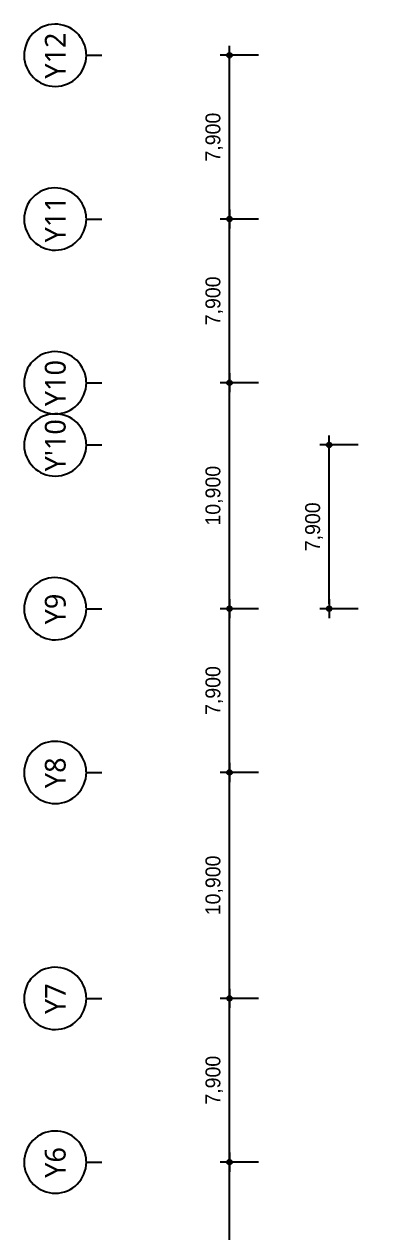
# Model space of a CAD drawing. Header units: millimetres. Extents: x 50157 to 283139, y 29188 to 187058.
# Drawn here: x 50166 to 67183, y 88576 to 146888 of the extents above; entities that cross this region are included whole.
import ezdxf
from ezdxf.enums import TextEntityAlignment as Align

# ---------------------------------------------------------------- set-up
doc = ezdxf.new("R2010")
doc.units = ezdxf.units.MM
doc.layers.get('Defpoints').update_dxf_attribs({"color": 163})
doc.layers.add('AA-AXIS-BUBL(T)', color=3, linetype='Continuous')
doc.layers.add('DIM', color=7, linetype='Continuous')
doc.styles.add('GHS', font='romans', dxfattribs={"bigfont": 'ngsw.shx'})
doc.styles.add('U', font='')
doc.styles.add('맑은고딕', font='malgun.ttf')
doc.styles.get('U').set_extended_font_data('HY울릉도L')
doc.dimstyles.new('rednautilus', dxfattribs={"dimtxt": 2.4, "dimasz": 0.77, "dimexe": 1.5, "dimexo": 3, "dimgap": 1, "dimtad": 1, "dimdec": 0, "dimzin": 0, "dimdsep": 46, "dimlunit": 6, "dimtxsty": 'GHS', "dimblk": 'DIMDOT', "dimcen": 5, "dimclrd": 7, "dimclre": 7, "dimclrt": 3, "dimadec": 0, "dimazin": 0, "dimtfac": 1, "dimtdec": 0, "dimtix": 1, "dimtmove": 2, "dimatfit": 1, "dimldrblk": 'DIMDOT', "dimfxl": 1, "dimtolj": 1, "dimtzin": 0, "dimarcsym": 0})

# ---------------------------------------------------------------- blocks, each defined once
blk = doc.blocks.new('DIMDOT')
at = {"color": 0}
blk.add_line((-2, 0), (2, 0), dxfattribs=at)
for radius in [0.5, 0.25]:
    blk.add_circle((0, 0), radius, dxfattribs=at)
blk = doc.blocks.new('*D42')
at = {"layer": 'Defpoints', "color": 0}
for p in [(-2697607, 755065), (-2695307, 755065), (-2695307, 744165)]:
    blk.add_point(p, dxfattribs=at)
at = {"layer": 'DIM', "color": 7, "lineweight": -2}
for p, q in [((-2696207, 755065), (-2698057, 755065)), ((-2697607, 744396), (-2697607, 754834)), ((-2696207, 744165), (-2698057, 744165))]:
    blk.add_line(p, q, dxfattribs=at)
at = {"layer": 'DIM', "color": 7, "lineweight": -2, "xscale": 231, "yscale": 231, "zscale": 231}
for p, rotation in [((-2697607, 755065), 90), ((-2697607, 744165), 270)]:
    blk.add_blockref('DIMDOT', p, dxfattribs=dict(at, rotation=rotation))
at = {"layer": 'DIM', "color": 3, "insert": (-2698339, 749615), "char_height": 720, "attachment_point": 5, "rotation": 90, "style": 'U'}
blk.add_mtext('\\A1;10,900', dxfattribs=at)
blk = doc.blocks.new('*D43')
at = {"layer": 'Defpoints', "color": 0}
for p in [(-2697607, 744165), (-2695307, 744165), (-2695307, 736265)]:
    blk.add_point(p, dxfattribs=at)
at = {"layer": 'DIM', "color": 7, "lineweight": -2}
for p, q in [((-2696207, 744165), (-2698057, 744165)), ((-2697607, 736496), (-2697607, 743934)), ((-2696207, 736265), (-2698057, 736265))]:
    blk.add_line(p, q, dxfattribs=at)
at = {"layer": 'DIM', "color": 7, "lineweight": -2, "xscale": 231, "yscale": 231, "zscale": 231}
for p, rotation in [((-2697607, 744165), 90), ((-2697607, 736265), 270)]:
    blk.add_blockref('DIMDOT', p, dxfattribs=dict(at, rotation=rotation))
at = {"layer": 'DIM', "color": 3, "insert": (-2698339, 740215), "char_height": 720, "attachment_point": 5, "rotation": 90, "style": 'U'}
blk.add_mtext('\\A1;7,900', dxfattribs=at)
blk = doc.blocks.new('*D54')
at = {"layer": 'Defpoints', "color": 0}
for p in [(-2697607, 736265), (-2695307, 736265), (-2695307, 724265)]:
    blk.add_point(p, dxfattribs=at)
at = {"layer": 'DIM', "color": 7, "lineweight": -2}
for p, q in [((-2696207, 736265), (-2698057, 736265)), ((-2697607, 724496), (-2697607, 736034)), ((-2696207, 724265), (-2698057, 724265))]:
    blk.add_line(p, q, dxfattribs=at)
at = {"layer": 'DIM', "color": 7, "lineweight": -2, "xscale": 231, "yscale": 231, "zscale": 231}
for p, rotation in [((-2697607, 736265), 90), ((-2697607, 724265), 270)]:
    blk.add_blockref('DIMDOT', p, dxfattribs=dict(at, rotation=rotation))
at = {"layer": 'DIM', "color": 3, "insert": (-2698339, 730265), "char_height": 720, "attachment_point": 5, "rotation": 90, "style": 'U'}
blk.add_mtext('\\A1;12,000', dxfattribs=at)
blk = doc.blocks.new('*D61')
at = {"layer": 'Defpoints', "color": 0}
for p in [(-2697607, 762965), (-2695307, 762965), (-2695307, 755065)]:
    blk.add_point(p, dxfattribs=at)
at = {"layer": 'DIM', "color": 7, "lineweight": -2}
for p, q in [((-2696207, 762965), (-2698057, 762965)), ((-2697607, 755296), (-2697607, 762734)), ((-2696207, 755065), (-2698057, 755065))]:
    blk.add_line(p, q, dxfattribs=at)
at = {"layer": 'DIM', "color": 7, "lineweight": -2, "xscale": 231, "yscale": 231, "zscale": 231}
for p, rotation in [((-2697607, 762965), 90), ((-2697607, 755065), 270)]:
    blk.add_blockref('DIMDOT', p, dxfattribs=dict(at, rotation=rotation))
at = {"layer": 'DIM', "color": 3, "insert": (-2698339, 759015), "char_height": 720, "attachment_point": 5, "rotation": 90, "style": 'U'}
blk.add_mtext('\\A1;7,900', dxfattribs=at)
blk = doc.blocks.new('*D62')
at = {"layer": 'Defpoints', "color": 0}
for p in [(-2697607, 781765), (-2695307, 781765), (-2695307, 773865)]:
    blk.add_point(p, dxfattribs=at)
at = {"layer": 'DIM', "color": 7, "lineweight": -2}
for p, q in [((-2696207, 781765), (-2698057, 781765)), ((-2697607, 774096), (-2697607, 781534)), ((-2696207, 773865), (-2698057, 773865))]:
    blk.add_line(p, q, dxfattribs=at)
at = {"layer": 'DIM', "color": 7, "lineweight": -2, "xscale": 231, "yscale": 231, "zscale": 231}
for p, rotation in [((-2697607, 781765), 90), ((-2697607, 773865), 270)]:
    blk.add_blockref('DIMDOT', p, dxfattribs=dict(at, rotation=rotation))
at = {"layer": 'DIM', "color": 3, "insert": (-2698339, 777815), "char_height": 720, "attachment_point": 5, "rotation": 90, "style": 'U'}
blk.add_mtext('\\A1;7,900', dxfattribs=at)
blk = doc.blocks.new('*D63')
at = {"layer": 'Defpoints', "color": 0}
for p in [(-2697607, 789665), (-2695307, 789665), (-2695307, 781765)]:
    blk.add_point(p, dxfattribs=at)
at = {"layer": 'DIM', "color": 7, "lineweight": -2}
for p, q in [((-2696207, 789665), (-2698057, 789665)), ((-2697607, 781996), (-2697607, 789434)), ((-2696207, 781765), (-2698057, 781765))]:
    blk.add_line(p, q, dxfattribs=at)
at = {"layer": 'DIM', "color": 7, "lineweight": -2, "xscale": 231, "yscale": 231, "zscale": 231}
for p, rotation in [((-2697607, 789665), 90), ((-2697607, 781765), 270)]:
    blk.add_blockref('DIMDOT', p, dxfattribs=dict(at, rotation=rotation))
at = {"layer": 'DIM', "color": 3, "insert": (-2698339, 785715), "char_height": 720, "attachment_point": 5, "rotation": 90, "style": 'U'}
blk.add_mtext('\\A1;7,900', dxfattribs=at)
blk = doc.blocks.new('*D64')
at = {"layer": 'Defpoints', "color": 0}
for p in [(-2697607, 773865), (-2695307, 773865), (-2695307, 762965)]:
    blk.add_point(p, dxfattribs=at)
at = {"layer": 'DIM', "color": 7, "lineweight": -2}
for p, q in [((-2696207, 773865), (-2698057, 773865)), ((-2697607, 763196), (-2697607, 773634)), ((-2696207, 762965), (-2698057, 762965))]:
    blk.add_line(p, q, dxfattribs=at)
at = {"layer": 'DIM', "color": 7, "lineweight": -2, "xscale": 231, "yscale": 231, "zscale": 231}
for p, rotation in [((-2697607, 773865), 90), ((-2697607, 762965), 270)]:
    blk.add_blockref('DIMDOT', p, dxfattribs=dict(at, rotation=rotation))
at = {"layer": 'DIM', "color": 3, "insert": (-2698339, 768415), "char_height": 720, "attachment_point": 5, "rotation": 90, "style": 'U'}
blk.add_mtext('\\A1;10,900', dxfattribs=at)
blk = doc.blocks.new('*D65')
at = {"layer": 'Defpoints', "color": 0}
for p in [(-2692796, 770865), (-2690496, 770865), (-2690496, 762965)]:
    blk.add_point(p, dxfattribs=at)
at = {"layer": 'DIM', "color": 7, "lineweight": -2}
for p, q in [((-2691396, 770865), (-2693246, 770865)), ((-2692796, 763196), (-2692796, 770634)), ((-2691396, 762965), (-2693246, 762965))]:
    blk.add_line(p, q, dxfattribs=at)
at = {"layer": 'DIM', "color": 7, "lineweight": -2, "xscale": 231, "yscale": 231, "zscale": 231}
for p, rotation in [((-2692796, 770865), 90), ((-2692796, 762965), 270)]:
    blk.add_blockref('DIMDOT', p, dxfattribs=dict(at, rotation=rotation))
at = {"layer": 'DIM', "color": 3, "insert": (-2693528, 766915), "char_height": 720, "attachment_point": 5, "rotation": 90, "style": 'U'}
blk.add_mtext('\\A1;7,900', dxfattribs=at)
blk = doc.blocks.new('AXIS-2')
at = {"layer": 'AA-AXIS-BUBL(T)'}
for points in [[(-2704513.7, 789698.8, 178.1842936), (-2704513.3, 789665.1), (-2703763.2, 789665.1)], [(-2704513.7, 781798.8, 178.1842936), (-2704513.3, 781765.1), (-2703763.2, 781765.1)], [(-2704513.7, 773898.8, 178.1842936), (-2704513.3, 773865.1), (-2703763.2, 773865.1)], [(-2704513.7, 770898.8, 178.1842936), (-2704513.3, 770865.1), (-2703763.2, 770865.1)], [(-2704513.7, 762998.8, 178.1842936), (-2704513.3, 762965.1), (-2703763.2, 762965.1)], [(-2704513.7, 755098.8, 178.1842936), (-2704513.3, 755065.1), (-2703763.2, 755065.1)], [(-2704513.7, 744198.8, 178.1842936), (-2704513.3, 744165.1), (-2703763.2, 744165.1)], [(-2704513.7, 736298.8, 178.1842936), (-2704513.3, 736265.1), (-2703763.2, 736265.1)]]:
    blk.add_lwpolyline(points, format="xyb", dxfattribs=at)
at = {"layer": 'AA-AXIS-BUBL(T)', "style": '맑은고딕'}
for s, p in [('Y12', (-2706013.2, 789648.3)), ('Y11', (-2706013.2, 781748.3)), ('Y10', (-2706013.2, 773848.3)), ("Y'10", (-2706013.2, 770848.3)), ('Y9', (-2706013.2, 762948.3)), ('Y8', (-2706013.2, 755048.3)), ('Y7', (-2706013.2, 744148.3)), ('Y6', (-2706013.2, 736248.3))]:
    blk.add_text(s, height=1000, rotation=90, dxfattribs=at).set_placement(p, align=Align.MIDDLE_CENTER)
at = {"layer": 'DIM'}
for p1, p2, picture, middle in [((-2695307.2, 781765.1), (-2695307.2, 789665.1), '*D63', (-2698339, 785715.1)), ((-2695307.2, 773865.1), (-2695307.2, 781765.1), '*D62', (-2698339, 777815.1)), ((-2695307.2, 762965.1), (-2695307.2, 773865.1), '*D64', (-2698339, 768415.1)), ((-2690496.4, 762965.1), (-2690496.4, 770865.1), '*D65', (-2693528.2, 766915.1)), ((-2695307.2, 755065.1), (-2695307.2, 762965.1), '*D61', (-2698339, 759015.1)), ((-2695307.2, 744165.1), (-2695307.2, 755065.1), '*D42', (-2698339, 749615.1)), ((-2695307.2, 736265.1), (-2695307.2, 744165.1), '*D43', (-2698339, 740215.1)), ((-2695307.2, 724265.1), (-2695307.2, 736265.1), '*D54', (-2698338.5, 730265.1))]:
    dim = blk.add_aligned_dim(p1=p1, p2=p2, distance=2300, dimstyle='rednautilus', override={"dimscale": 300, "dimtxsty": 'U', "dimblk": 'DIMDOT'}, dxfattribs=at)
    dim.commit()
    dim.dimension.update_dxf_attribs({"geometry": picture, "text_midpoint": middle})

msp = doc.modelspace()

# ---------------------------------------------------------------- block references
msp.add_blockref('AXIS-2', (2757679, -644277))

doc.saveas('drawing.dxf')
